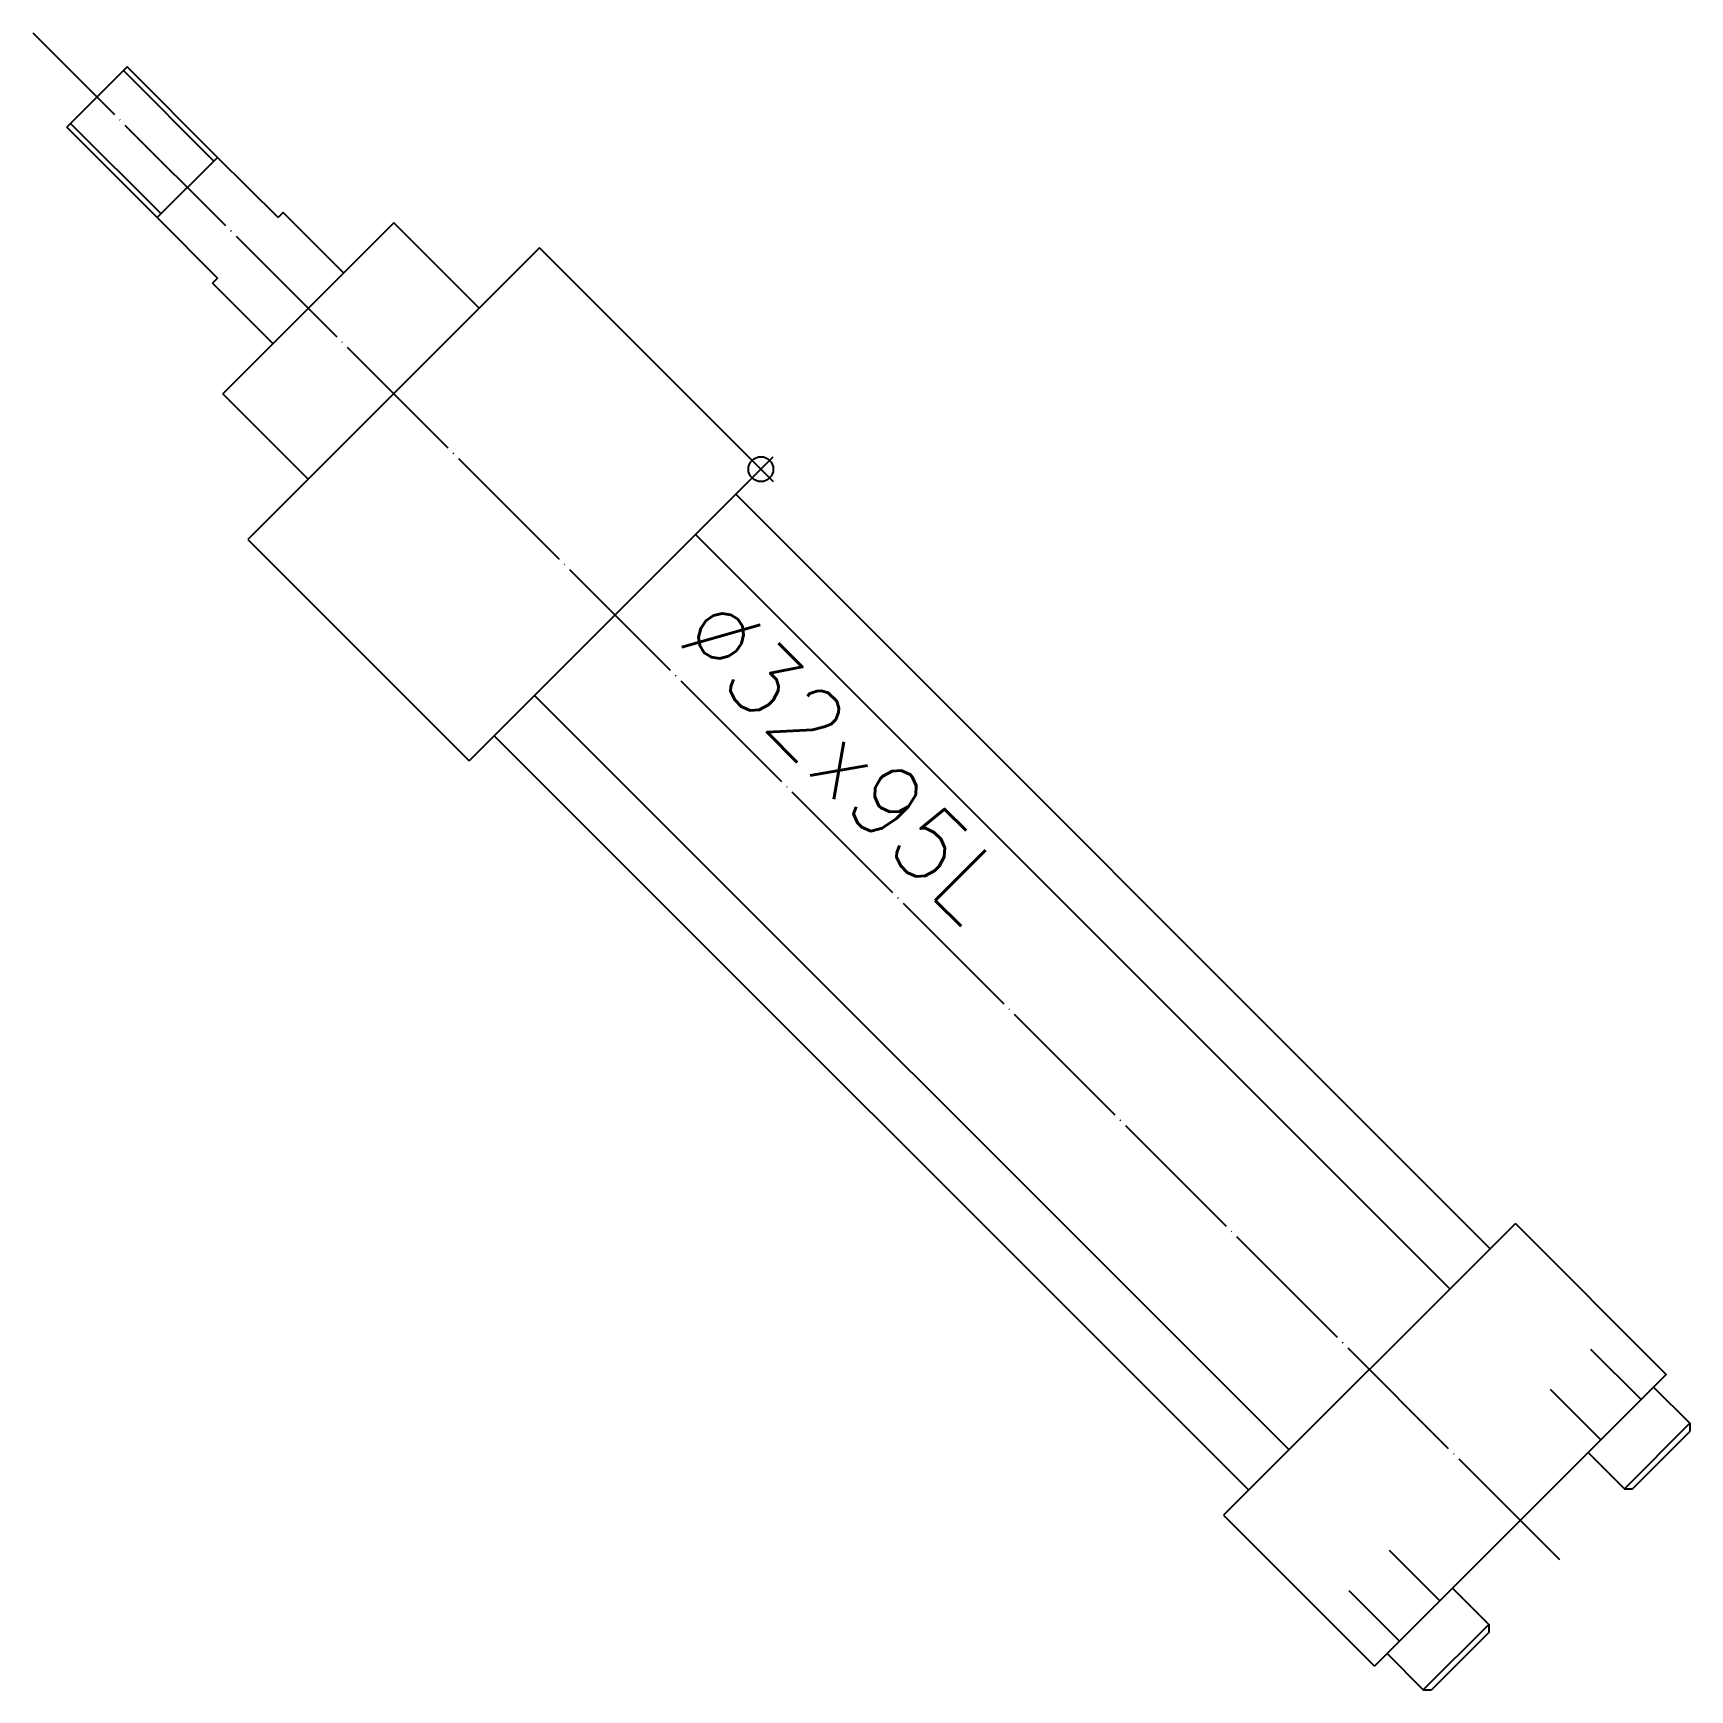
# Model space of a CAD drawing. Extents: x 233 to 466, y 529 to 762.
import ezdxf

# ---------------------------------------------------------------- set-up
doc = ezdxf.new("R2010")
doc.units = 0
doc.header["$MEASUREMENT"] = 0
doc.linetypes.add('CENTER', pattern=[22, 20, -1, 0, -1])
doc.layers.get('0').update_dxf_attribs({"linetype": 'CONTINUOUS'})
doc.layers.add('$PARTREF_BOM', color=7, linetype='CONTINUOUS')
doc.styles.add('DAYUF', font='simplex', dxfattribs={"bigfont": 'dayuf'})
doc.styles.get("Standard").update_dxf_attribs({"font": 'txt.shx', "bigfont": 'chineset.shx'})

# ---------------------------------------------------------------- blocks, each defined once
blk = doc.blocks.new('PARTREF')
at = {"layer": '$PARTREF_BOM', "color": 2}
for p, q in [((-1.75, -1.75), (1.75, 1.75)), ((-1.75, 1.75), (1.75, -1.75))]:
    blk.add_line(p, q, dxfattribs=at)
blk.add_circle((0, 0), 1.75, dxfattribs=at)
at = {"layer": '$PARTREF_BOM', "color": 2, "flags": 1}
for tag, p in [('TAG15', (5.59, -4.74)), ('TAG5', (-16.09, -4.95)), ('TAG10', (-5.65, -5)), ('TAG4', (-16.09, -8.95)), ('TAG9', (-5.65, -9)), ('TAG14', (5.59, -8.74)), ('TAG3', (-16.09, -12.95)), ('TAG8', (-5.65, -13)), ('TAG13', (5.59, -12.74)), ('TAG2', (-16.09, -16.95)), ('TAG7', (-5.65, -17)), ('TAG12', (5.59, -16.74)), ('TAG1', (-16.09, -20.95)), ('TAG6', (-5.65, -21)), ('TAG11', (5.59, -20.74))]:
    blk.add_attdef(tag, p, '', height=2.5, dxfattribs=at)

msp = doc.modelspace()

# ---------------------------------------------------------------- linework, layer by layer
at = {"color": 1, "linetype": 'CENTER'}
msp.add_line((447.25, 547.22), (232.62, 761.85), dxfattribs=at)
at = {"color": 7, "linetype": 'CONTINUOUS'}
for p, q in [((245.84, 757.12), (237.35, 748.64)), ((258.56, 744.39), (245.84, 757.12)), ((258.03, 743.86), (245.31, 756.59)), ((250.08, 735.91), (237.35, 748.64)), ((250.61, 736.44), (237.88, 749.17)), ((258.56, 744.39), (250.08, 735.91)), ((258.56, 744.39), (267.05, 735.91)), ((267.76, 736.62), (267.05, 735.91)), ((276.24, 728.13), (267.76, 736.62)), ((250.08, 735.91), (258.56, 727.42)), ((283.31, 735.2), (259.27, 711.16)), ((295.33, 723.18), (283.31, 735.2)), ((303.82, 731.67), (262.81, 690.65)), ((334.93, 700.55), (303.82, 731.67)), ((258.56, 727.42), (257.86, 726.72)), ((266.34, 718.23), (257.86, 726.72)), ((271.29, 699.14), (259.27, 711.16)), ((334.93, 700.55), (293.92, 659.54)), ((437.46, 590.95), (331.4, 697.02)), ((262.81, 690.65), (293.92, 659.54)), ((431.81, 585.3), (325.74, 691.36)), ((409.18, 562.67), (303.11, 668.73)), ((403.52, 557.01), (297.46, 663.08)), ((441, 594.49), (399.99, 553.48)), ((441, 594.49), (462.21, 573.27)), ((458.68, 569.74), (451.6, 576.81)), ((462.21, 573.27), (421.2, 532.26)), ((453.02, 564.08), (445.95, 571.15)), ((451.25, 562.31), (460.44, 571.51)), ((460.44, 571.51), (465.53, 566.42)), ((456.34, 557.22), (465.53, 566.42)), ((465.53, 566.42), (465.53, 565.28)), ((457.47, 557.22), (465.53, 565.28)), ((451.25, 562.31), (456.34, 557.22)), ((456.34, 557.22), (457.47, 557.22)), ((399.99, 553.48), (421.2, 532.26)), ((430.39, 541.45), (423.32, 548.53)), ((424.73, 535.8), (417.66, 542.87)), ((432.16, 543.22), (422.97, 534.03)), ((432.16, 543.22), (437.25, 538.13)), ((437.25, 538.13), (428.06, 528.94)), ((437.25, 538.13), (437.25, 537)), ((437.25, 537), (429.19, 528.94)), ((422.97, 534.03), (428.06, 528.94)), ((428.06, 528.94), (429.19, 528.94))]:
    msp.add_line(p, q, dxfattribs=at)

# ---------------------------------------------------------------- block references
at = {"color": 7}
msp.add_blockref('PARTREF', (334.93, 700.55), dxfattribs=at)

# ---------------------------------------------------------------- texts
at = {"color": 7, "linetype": 'CONTINUOUS', "style": 'DAYUF', "oblique": -180, "text_generation_flag": 6}
msp.add_text('%%C32x95L', height=10, rotation=135, dxfattribs=at).set_placement((322.77, 676.6))

doc.saveas('drawing.dxf')
